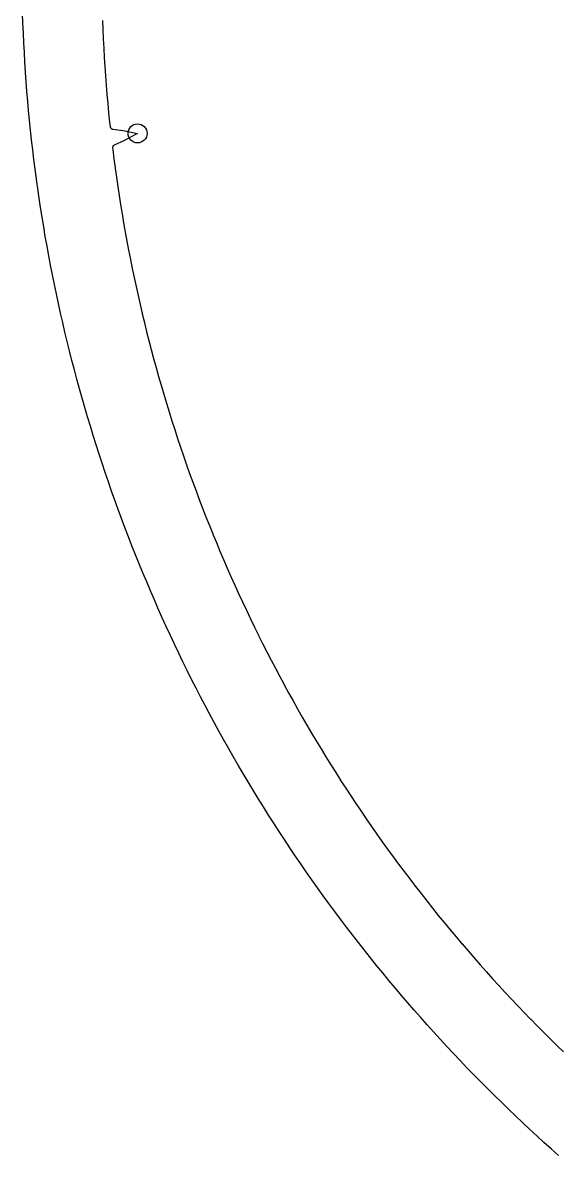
# Model space of a CAD drawing. Header units: millimetres. Extents: x -135 to 135, y -135 to 135.
# Drawn here: x -134.9 to -89.4, y -101.1 to -4.9 of the extents above; entities that cross this region are included whole.
import ezdxf

# ---------------------------------------------------------------- set-up
doc = ezdxf.new("R2010")
doc.units = ezdxf.units.MM
for name, color, linetype in [('CUT_INNER', 6, 'Continuous'), ('CUT_OUTER', 1, 'Continuous'), ('ENGRAVE', 7, 'Continuous')]:
    doc.layers.add(name, color=color, linetype=linetype)

msp = doc.modelspace()

# ---------------------------------------------------------------- linework, layer by layer
at = {"layer": 'CUT_INNER'}
msp.add_lwpolyline([(-128.1631, -4.7213), (-128.1317, -5.5061), (-128.1317, -5.5076), (-128.0956, -6.2922), (-128.0955, -6.2937), (-128.0545, -7.078), (-128.0544, -7.0796), (-128.0087, -7.8636), (-128.0086, -7.8651), (-127.958, -8.6489), (-127.9579, -8.6504), (-127.9026, -9.4339), (-127.9024, -9.4354), (-127.8423, -10.2185), (-127.8421, -10.22), (-127.7772, -11.0027), (-127.777, -11.0043), (-127.7072, -11.7866), (-127.7071, -11.7881), (-127.6325, -12.5699), (-127.6324, -12.5715), (-127.553, -13.3528), (-127.5528, -13.3544), (-127.5125, -13.7286), (-127.5088, -13.752), (-127.503, -13.7749), (-127.495, -13.7972), (-127.485, -13.8186), (-127.4729, -13.839), (-127.459, -13.8582), (-127.4434, -13.8759), (-127.4261, -13.8921), (-127.4074, -13.9066), (-127.3874, -13.9192), (-127.3663, -13.9299), (-127.3443, -13.9386), (-127.3215, -13.9451), (-127.2982, -13.9495), (-126.4028, -14.0736), (-126.3954, -14.0749), (-125.1822, -14.3179), (-125.1767, -14.3193), (-125.1812, -14.322), (-126.2719, -14.907), (-126.2787, -14.9103), (-127.1573, -15.3157), (-127.1787, -15.3269), (-127.199, -15.3401), (-127.2179, -15.3552), (-127.2352, -15.372), (-127.2508, -15.3905), (-127.2646, -15.4103), (-127.2764, -15.4315), (-127.2861, -15.4536), (-127.2936, -15.4766), (-127.2989, -15.5002), (-127.3018, -15.5242), (-127.3024, -15.5484), (-127.3007, -15.5725), (-127.2856, -15.6984), (-127.2854, -15.6999), (-127.1869, -16.4791), (-127.1867, -16.4806), (-127.0834, -17.2592), (-127.0832, -17.2607), (-126.9751, -18.0387), (-126.9749, -18.0402), (-126.862, -18.8174), (-126.8618, -18.8189), (-126.7441, -19.5955), (-126.7439, -19.597), (-126.6215, -20.3728), (-126.6213, -20.3743), (-126.4941, -21.1494), (-126.4939, -21.1509), (-126.362, -21.9251), (-126.3617, -21.9266), (-126.2251, -22.7), (-126.2248, -22.7015), (-126.0834, -23.4741), (-126.0831, -23.4756), (-125.937, -24.2473), (-125.9367, -24.2488), (-125.7859, -25.0196), (-125.7856, -25.0211), (-125.63, -25.7909), (-125.6297, -25.7924), (-125.4694, -26.5613), (-125.469, -26.5628), (-125.304, -27.3306), (-125.3037, -27.3321), (-125.134, -28.099), (-125.1336, -28.1005), (-124.9592, -28.8663), (-124.9589, -28.8678), (-124.7797, -29.6325), (-124.7794, -29.6339), (-124.5956, -30.3975), (-124.5952, -30.399), (-124.4067, -31.1615), (-124.4063, -31.163), (-124.2131, -31.9242), (-124.2128, -31.9257), (-124.0149, -32.6858), (-124.0145, -32.6873), (-123.812, -33.4461), (-123.8116, -33.4476), (-123.6045, -34.2052), (-123.6041, -34.2066), (-123.3923, -34.963), (-123.3919, -34.9644), (-123.1754, -35.7194), (-123.175, -35.7209), (-122.9539, -36.4745), (-122.9535, -36.476), (-122.7278, -37.2283), (-122.7274, -37.2297), (-122.4971, -37.9806), (-122.4966, -37.9821), (-122.2617, -38.7315), (-122.2613, -38.733), (-122.0218, -39.481), (-122.0213, -39.4824), (-121.7772, -40.229), (-121.7767, -40.2304), (-121.5281, -40.9754), (-121.5276, -40.9769), (-121.2744, -41.7203), (-121.2739, -41.7218), (-121.0161, -42.4637), (-121.0156, -42.4651), (-120.7533, -43.2054), (-120.7528, -43.2068), (-120.4859, -43.9455), (-120.4854, -43.947), (-120.214, -44.684), (-120.2135, -44.6854), (-119.9376, -45.4208), (-119.937, -45.4222), (-119.6566, -46.1558), (-119.656, -46.1573), (-119.3711, -46.8892), (-119.3706, -46.8906), (-119.0812, -47.6207), (-119.0806, -47.6221), (-118.7868, -48.3505), (-118.7862, -48.3519), (-118.4878, -49.0784), (-118.4873, -49.0799), (-118.1845, -49.8045), (-118.1839, -49.806), (-117.8767, -50.5288), (-117.876, -50.5302), (-117.5644, -51.2511), (-117.5638, -51.2525), (-117.2477, -51.9715), (-117.2471, -51.9729), (-116.9266, -52.6899), (-116.926, -52.6913), (-116.6011, -53.4064), (-116.6005, -53.4078), (-116.2712, -54.1208), (-116.2706, -54.1222), (-115.937, -54.8332), (-115.9363, -54.8346), (-115.5983, -55.5436), (-115.5977, -55.545), (-115.2553, -56.2518), (-115.2547, -56.2532), (-114.908, -56.958), (-114.9073, -56.9594), (-114.5564, -57.662), (-114.5557, -57.6633), (-114.2004, -58.3638), (-114.1997, -58.3652), (-113.8401, -59.0634), (-113.8394, -59.0648), (-113.4756, -59.7608), (-113.4749, -59.7622), (-113.1068, -60.456), (-113.106, -60.4573), (-112.7337, -61.1488), (-112.733, -61.1502), (-112.3564, -61.8394), (-112.3556, -61.8407), (-111.9748, -62.5276), (-111.9741, -62.529), (-111.589, -63.2135), (-111.5883, -63.2149), (-111.1991, -63.897), (-111.1983, -63.8984), (-110.8049, -64.5781), (-110.8041, -64.5795), (-110.4066, -65.2568), (-110.4058, -65.2581), (-110.0041, -65.933), (-110.0033, -65.9343), (-109.5975, -66.6067), (-109.5967, -66.6081), (-109.1867, -67.278), (-109.1859, -67.2793), (-108.7718, -67.9467), (-108.771, -67.948), (-108.3529, -68.6128), (-108.3521, -68.6141), (-107.9298, -69.2763), (-107.929, -69.2776), (-107.5027, -69.9373), (-107.5019, -69.9386), (-107.0716, -70.5956), (-107.0707, -70.5969), (-106.6364, -71.2512), (-106.6355, -71.2525), (-106.1972, -71.9042), (-106.1963, -71.9055), (-105.754, -72.5545), (-105.7531, -72.5557), (-105.3068, -73.202), (-105.306, -73.2033), (-104.8557, -73.8468), (-104.8548, -73.848), (-104.4006, -74.4888), (-104.3997, -74.49), (-103.9416, -75.128), (-103.9407, -75.1292), (-103.4786, -75.7643), (-103.4777, -75.7655), (-103.0118, -76.3978), (-103.0109, -76.3991), (-102.5411, -77.0284), (-102.5402, -77.0297), (-102.0665, -77.6562), (-102.0656, -77.6574), (-101.5881, -78.281), (-101.5872, -78.2822), (-101.1059, -78.9028), (-101.105, -78.9041), (-100.6199, -79.5217), (-100.6189, -79.5229), (-100.13, -80.1376), (-100.1291, -80.1388), (-99.6364, -80.7505), (-99.6355, -80.7517), (-99.1391, -81.3603), (-99.1381, -81.3615), (-98.638, -81.9671), (-98.637, -81.9683), (-98.1332, -82.5708), (-98.1322, -82.572), (-97.6247, -83.1714), (-97.6237, -83.1726), (-97.1125, -83.7688), (-97.1115, -83.77), (-96.5967, -84.3631), (-96.5957, -84.3643), (-96.0772, -84.9542), (-96.0762, -84.9554), (-95.5542, -85.5422), (-95.5531, -85.5433), (-95.0275, -86.1269), (-95.0265, -86.128), (-94.4972, -86.7083), (-94.4962, -86.7095), (-93.9634, -87.2865), (-93.9624, -87.2876), (-93.4261, -87.8614), (-93.425, -87.8625), (-92.8852, -88.433), (-92.8842, -88.4341), (-92.3409, -89.0013), (-92.3398, -89.0024), (-91.793, -89.5662), (-91.7919, -89.5673), (-91.2417, -90.1277), (-91.2406, -90.1288), (-90.687, -90.6859), (-90.6859, -90.687), (-90.1288, -91.2406), (-90.1277, -91.2417), (-89.5673, -91.7919), (-89.5662, -91.793), (-89.0024, -92.3398)], dxfattribs=at)
at = {"layer": 'CUT_OUTER'}
msp.add_lwpolyline([(-89.4256, -101.1339), (-90.0444, -100.5833), (-90.6599, -100.0289), (-91.2719, -99.4708), (-91.8806, -98.9088), (-92.4857, -98.3432), (-93.0874, -97.7739), (-93.6856, -97.2009), (-94.2802, -96.6242), (-94.8713, -96.0439), (-95.4589, -95.46), (-96.0428, -94.8724), (-96.6231, -94.2813), (-97.1998, -93.6867), (-97.7728, -93.0885), (-98.3422, -92.4869), (-98.9078, -91.8817), (-99.4697, -91.2731), (-100.0279, -90.661), (-100.5823, -90.0456), (-101.1329, -89.4267), (-101.6797, -88.8045), (-102.2227, -88.1789), (-102.7618, -87.55), (-103.2971, -86.9178), (-103.8285, -86.2824), (-104.3559, -85.6437), (-104.8795, -85.0018), (-105.399, -84.3566), (-105.9147, -83.7083), (-106.4263, -83.0569), (-106.9339, -82.4023), (-107.4375, -81.7446), (-107.9371, -81.0838), (-108.4326, -80.42), (-108.924, -79.7532), (-109.4113, -79.0833), (-109.8945, -78.4105), (-110.3735, -77.7347), (-110.8484, -77.056), (-111.3191, -76.3744), (-111.7856, -75.6899), (-112.248, -75.0026), (-112.7061, -74.3125), (-113.1599, -73.6195), (-113.6095, -72.9238), (-114.0548, -72.2253), (-114.4958, -71.5241), (-114.9325, -70.8203), (-115.3649, -70.1137), (-115.793, -69.4045), (-116.2166, -68.6927), (-116.6359, -67.9783), (-117.0509, -67.2614), (-117.4614, -66.5419), (-117.8674, -65.8199), (-118.2691, -65.0955), (-118.6663, -64.3686), (-119.059, -63.6392), (-119.4472, -62.9075), (-119.831, -62.1734), (-120.2102, -61.437), (-120.5849, -60.6982), (-120.9551, -59.9572), (-121.3207, -59.2139), (-121.6818, -58.4684), (-122.0382, -57.7206), (-122.3901, -56.9707), (-122.7374, -56.2187), (-123.08, -55.4645), (-123.418, -54.7083), (-123.7514, -53.95), (-124.0801, -53.1896), (-124.4041, -52.4273), (-124.7234, -51.663), (-125.0381, -50.8967), (-125.348, -50.1285), (-125.6533, -49.3585), (-125.9538, -48.5865), (-126.2495, -47.8128), (-126.5405, -47.0372), (-126.8267, -46.2599), (-127.1082, -45.4809), (-127.3849, -44.7001), (-127.6567, -43.9176), (-127.9238, -43.1335), (-128.1861, -42.3478), (-128.4435, -41.5604), (-128.6961, -40.7715), (-128.9438, -39.9811), (-129.1867, -39.1892), (-129.4247, -38.3958), (-129.6579, -37.6009), (-129.8862, -36.8046), (-130.1096, -36.007), (-130.328, -35.2079), (-130.5416, -34.4076), (-130.7503, -33.606), (-130.954, -32.8031), (-131.1528, -31.9989), (-131.3467, -31.1936), (-131.5356, -30.3871), (-131.7196, -29.5794), (-131.8986, -28.7706), (-132.0727, -27.9608), (-132.2418, -27.1499), (-132.4059, -26.3379), (-132.565, -25.525), (-132.7191, -24.7111), (-132.8682, -23.8963), (-133.0123, -23.0806), (-133.1515, -22.264), (-133.2856, -21.4466), (-133.4147, -20.6284), (-133.5387, -19.8094), (-133.6577, -18.9896), (-133.7368, -18.4208), (-133.7368, -18.4208), (-133.7719, -18.1684), (-133.8808, -17.3472), (-133.9847, -16.5254), (-134.0836, -15.703), (-134.1774, -14.88), (-134.2662, -14.0564), (-134.3499, -13.2323), (-134.3811, -12.9061), (-134.4285, -12.4085), (-134.5021, -11.5834), (-134.5707, -10.7579), (-134.6342, -9.932), (-134.6926, -9.1057), (-134.7459, -8.2791), (-134.7942, -7.4521), (-134.8373, -6.6249), (-134.8755, -5.7974), (-134.9085, -4.9697), (-134.9364, -4.1419)], dxfattribs=at)
at = {"layer": 'ENGRAVE'}
msp.add_circle((-125.1759, -14.3192), 0.81, dxfattribs=at)

doc.saveas('drawing.dxf')
